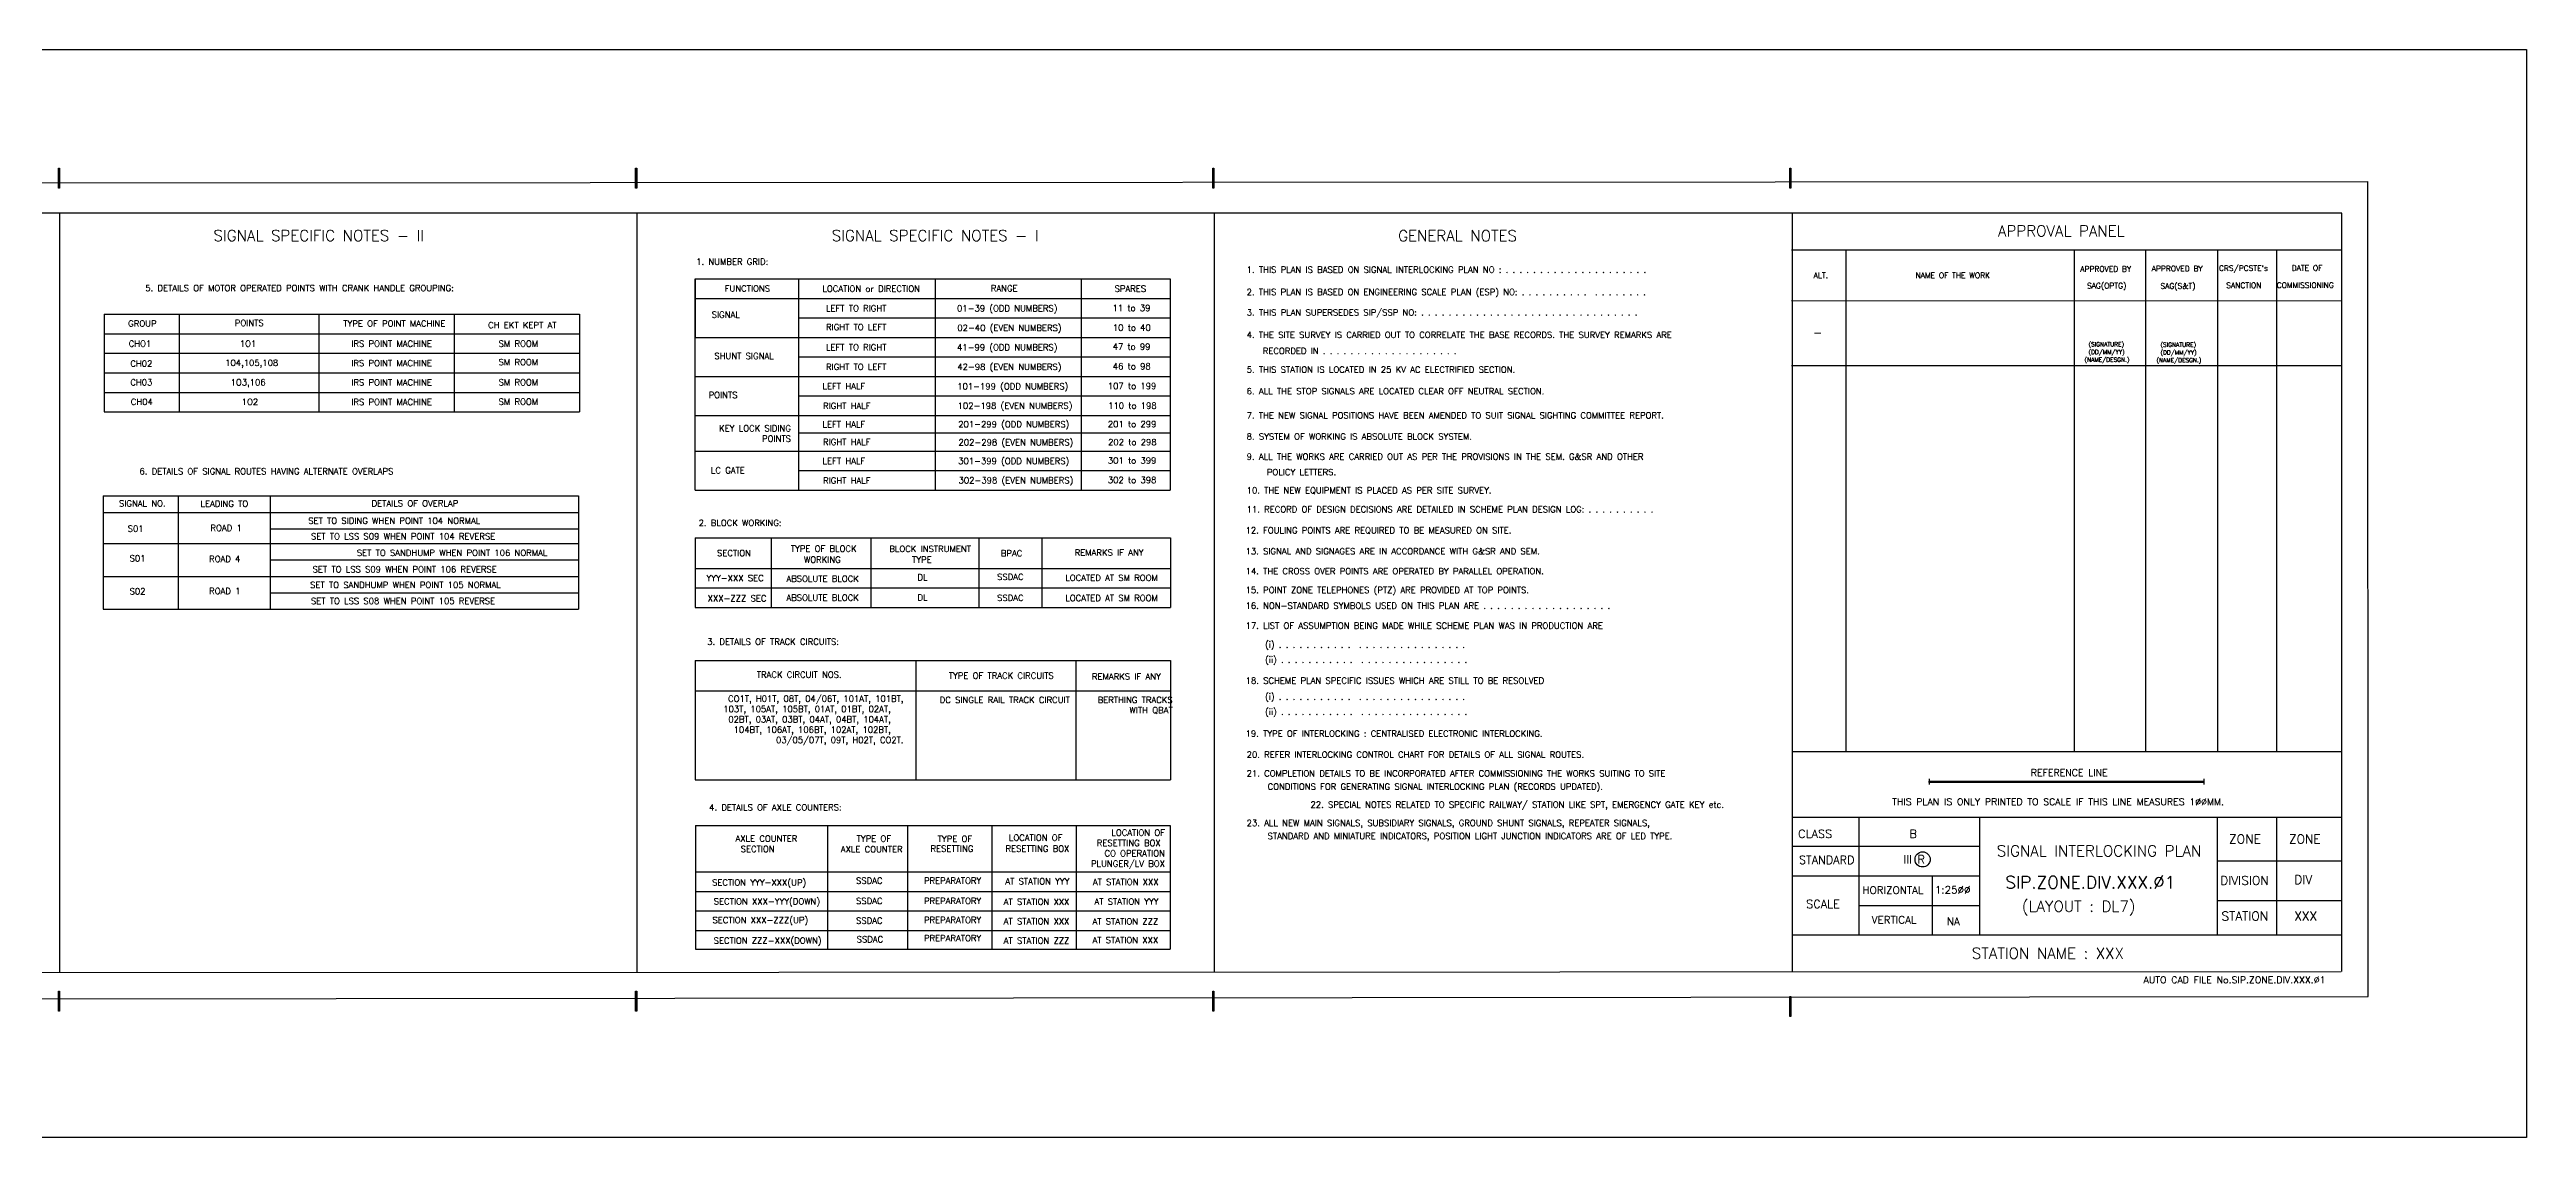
# Model space of a CAD drawing. Extents: x -19437 to 6205, y 191 to 7890.
# Drawn here: x -18295 to -17619, y 7593 to 7890 of the extents above; entities that cross this region are included whole.
import ezdxf
from ezdxf.enums import TextEntityAlignment as Align

# ---------------------------------------------------------------- set-up
doc = ezdxf.new("R2010")
doc.units = 0
doc.header["$LTSCALE"] = 0.5
doc.layers.get('0').update_dxf_attribs({"linetype": 'CONTINUOUS'})
doc.layers.add('CHAINAGE', color=250, linetype='CONTINUOUS')
doc.styles.add('ROMANS', font='ROMANS.shx')

msp = doc.modelspace()

# ---------------------------------------------------------------- hatches: boundary and pattern name
at = {"true_color": 0x000000}
h = msp.add_hatch(color=18, dxfattribs=at)
h.dxf.hatch_style = 1
h.paths.add_polyline_path([(-18291.9218, 7857.4387), (-18292.2089, 7857.4387), (-18292.2089, 7852.0142), (-18291.9218, 7852.0142)])
h = msp.add_hatch(color=18, dxfattribs=at)
h.dxf.hatch_style = 1
h.paths.add_polyline_path([(-18134.4337, 7857.4387), (-18134.7208, 7857.4387), (-18134.7208, 7852.0142), (-18134.4337, 7852.0142)])
h = msp.add_hatch(color=18, dxfattribs=at)
h.dxf.hatch_style = 1
h.paths.add_polyline_path([(-17976.9677, 7857.4387), (-17977.2548, 7857.4387), (-17977.2548, 7852.0142), (-17976.9677, 7852.0142)])
h = msp.add_hatch(color=18, dxfattribs=at)
h.dxf.hatch_style = 1
h.paths.add_polyline_path([(-17819.524, 7857.4387), (-17819.8111, 7857.4387), (-17819.8111, 7852.0142), (-17819.524, 7852.0142)])
h = msp.add_hatch(color=18, dxfattribs=at)
h.dxf.hatch_style = 1
h.paths.add_polyline_path([(-17706.8453, 7690.1958), (-17781.8325, 7690.1958), (-17781.8325, 7689.7851), (-17706.8453, 7689.7851)])
h = msp.add_hatch(color=18, dxfattribs=at)
h.dxf.hatch_style = 1
h.paths.add_polyline_path([(-18291.9218, 7632.8555), (-18292.2089, 7632.8555), (-18292.2089, 7627.431), (-18291.9218, 7627.431)])
h = msp.add_hatch(color=18, dxfattribs=at)
h.dxf.hatch_style = 1
h.paths.add_polyline_path([(-18134.4337, 7632.8555), (-18134.7208, 7632.8555), (-18134.7208, 7627.431), (-18134.4337, 7627.431)])
h = msp.add_hatch(color=18, dxfattribs=at)
h.dxf.hatch_style = 1
h.paths.add_polyline_path([(-17976.9677, 7632.8555), (-17977.2548, 7632.8555), (-17977.2548, 7627.431), (-17976.9677, 7627.431)])
h = msp.add_hatch(color=18, dxfattribs=at)
h.dxf.hatch_style = 1
h.paths.add_polyline_path([(-17819.524, 7631.3555), (-17819.8111, 7631.3555), (-17819.8111, 7625.931), (-17819.524, 7625.931)])

# ---------------------------------------------------------------- linework, layer by layer
at = {"color": 18, "true_color": 0x000000}
for p, q in [((-19394.8511, 7852.8576), (-17662.1127, 7853.7606)), ((-17661.9968, 7631.3555), (-17662.1127, 7853.7606)), ((-17669.1788, 7845.1276), (-19368.7605, 7845.1276)), ((-18291.8973, 7845.1276), (-18291.8973, 7638.0177)), ((-18134.3932, 7845.1276), (-18134.3932, 7638.0174)), ((-17976.8391, 7845.1276), (-17976.8391, 7638.0991)), ((-17819.1655, 7845.1276), (-17819.1655, 7638.181)), ((-17669.1788, 7638.2879), (-17669.1788, 7845.1276)), ((-17669.1788, 7638.2641), (-17669.1788, 7845.1276)), ((-17819.3189, 7835.1826), (-17669.3322, 7835.1826)), ((-17804.5703, 7835.1826), (-17804.5703, 7698.2135)), ((-17760.7743, 7835.1826), (-17718.4478, 7835.1826)), ((-17742.1829, 7835.1826), (-17742.1829, 7698.2151)), ((-17722.7654, 7835.1826), (-17722.7654, 7698.2151)), ((-17703.1531, 7835.1826), (-17703.1531, 7698.2152)), ((-17687.0026, 7835.1826), (-17687.0026, 7698.2152)), ((-18118.4865, 7827.2024), (-17988.8347, 7827.2024)), ((-18118.4865, 7769.5717), (-18118.4865, 7827.2024)), ((-18118.4865, 7827.2024), (-18118.4865, 7811.2414)), ((-18090.3092, 7827.2024), (-18090.3092, 7769.5717)), ((-18053.0298, 7827.2024), (-18053.0298, 7769.5717)), ((-18053.0298, 7827.0185), (-18053.0298, 7811.0576)), ((-18013.1854, 7827.1991), (-18013.1854, 7769.5717)), ((-17988.8347, 7827.2024), (-17988.8347, 7769.5717)), ((-18118.4238, 7821.882), (-17988.8347, 7821.882)), ((-17819.3189, 7821.3378), (-17669.3322, 7821.2024)), ((-18279.7412, 7817.5509), (-18150.0688, 7817.5509)), ((-18279.7412, 7817.5509), (-18279.7412, 7790.9052)), ((-18259.261, 7817.5509), (-18259.261, 7790.9052)), ((-18221.1681, 7817.5509), (-18221.1681, 7790.9052)), ((-18184.2114, 7817.5509), (-18184.2114, 7790.9052)), ((-18150.0688, 7817.5509), (-18150.0688, 7790.9052)), ((-18090.3092, 7816.5617), (-17988.8347, 7816.5617)), ((-18279.7412, 7812.2306), (-18185.9897, 7812.2306)), ((-18279.7412, 7812.2306), (-18150.0688, 7812.2306)), ((-18279.7412, 7806.9103), (-18150.0688, 7806.9103)), ((-18118.4238, 7811.2414), (-17988.8347, 7811.2414)), ((-18090.3092, 7805.9211), (-17988.8347, 7805.9211)), ((-18279.7412, 7801.59), (-18150.0688, 7801.59)), ((-18118.4865, 7800.6008), (-17988.8347, 7800.6008)), ((-17819.3189, 7803.5842), (-17669.3322, 7803.5842)), ((-17760.7743, 7803.5842), (-17718.4478, 7803.5842)), ((-17718.4478, 7803.5842), (-17669.3322, 7803.5842)), ((-18279.7412, 7796.2255), (-18185.9897, 7796.2255)), ((-18279.7412, 7796.2255), (-18150.0688, 7796.2255)), ((-18090.3092, 7795.2805), (-17988.8347, 7795.2805)), ((-18279.7412, 7790.9052), (-18150.0688, 7790.9052)), ((-18118.4865, 7789.9601), (-17988.8347, 7789.9601)), ((-18118.4865, 7780.2123), (-17988.8347, 7780.2123)), ((-17988.8347, 7785.0862), (-18090.3092, 7785.0862)), ((-18090.3092, 7774.892), (-17988.8347, 7774.892)), ((-18280.0133, 7768.0246), (-18280.0133, 7737.1197)), ((-18280.0133, 7768.0246), (-18150.3409, 7768.0246)), ((-18259.5331, 7768.0246), (-18259.5331, 7737.1197)), ((-18234.4687, 7768.0246), (-18234.4687, 7737.1197)), ((-18150.3409, 7768.0246), (-18150.3409, 7737.1197)), ((-18118.4865, 7769.5717), (-17988.8347, 7769.5717)), ((-18280.0133, 7763.4485), (-18150.3409, 7763.4485)), ((-18234.4687, 7759.0064), (-18150.3409, 7759.0064)), ((-18280.0133, 7754.9782), (-18150.3409, 7754.9782)), ((-18118.4771, 7756.5297), (-18118.4771, 7737.5737)), ((-18118.4771, 7756.5297), (-17988.8047, 7756.5297)), ((-18097.7264, 7756.5297), (-18097.7264, 7737.5737)), ((-18070.5063, 7756.5297), (-18070.5063, 7737.5737)), ((-18041.1169, 7756.5297), (-18041.1169, 7737.5737)), ((-18023.9131, 7756.5297), (-18023.9131, 7737.5737)), ((-17988.8047, 7756.5297), (-17988.8047, 7737.5737)), ((-18280.0133, 7745.9831), (-18186.2618, 7745.9831)), ((-18280.0133, 7745.9831), (-18150.3409, 7745.9831)), ((-18234.4687, 7750.5465), (-18150.3409, 7750.5465)), ((-18118.4771, 7748.2144), (-17988.8047, 7748.2144)), ((-18234.4687, 7741.5514), (-18150.3409, 7741.5514)), ((-18118.4771, 7742.894), (-18024.7255, 7742.894)), ((-18118.4771, 7742.894), (-17988.8047, 7742.894)), ((-18280.0133, 7737.1197), (-18150.3409, 7737.1197)), ((-18118.4771, 7737.5737), (-17988.8047, 7737.5737)), ((-18118.4762, 7723.102), (-18118.4762, 7690.5125)), ((-18118.4762, 7723.102), (-17988.8038, 7723.102)), ((-18058.2642, 7723.102), (-18058.2642, 7690.5125)), ((-18014.6238, 7723.102), (-18014.6238, 7690.5125)), ((-17988.8038, 7723.102), (-17988.8038, 7690.5125)), ((-18118.4762, 7714.7866), (-17988.8038, 7714.7866)), ((-17819.1539, 7698.2148), (-17669.1672, 7698.2153)), ((-18118.4762, 7690.5125), (-17988.8038, 7690.5125)), ((-17781.8326, 7690.7634), (-17781.8326, 7689.2524)), ((-17706.8406, 7690.7634), (-17706.8406, 7689.2524)), ((-18118.4064, 7678.0855), (-18118.4064, 7644.2988)), ((-18118.4064, 7678.0855), (-17988.9148, 7678.0855)), ((-18082.3973, 7678.0855), (-18082.3973, 7644.2988)), ((-18060.5051, 7678.0855), (-18060.5051, 7644.2988)), ((-18037.5143, 7678.0855), (-18037.5143, 7644.2988)), ((-18014.4822, 7678.0855), (-18014.4822, 7644.2988)), ((-17988.9148, 7678.0855), (-17988.9148, 7644.2988)), ((-17819.1655, 7680.3056), (-17669.1788, 7680.3056)), ((-17800.8575, 7648.2612), (-17800.8575, 7680.3056)), ((-17768.098, 7680.3056), (-17768.0978, 7648.2612)), ((-17703.1646, 7680.3056), (-17703.1642, 7648.2612)), ((-17703.1646, 7680.3056), (-17703.1642, 7648.2612)), ((-17703.1646, 7680.3056), (-17703.1646, 7648.2612)), ((-17687.0141, 7680.3056), (-17687.0141, 7648.2612)), ((-17819.1655, 7672.4587), (-17768.098, 7672.4573)), ((-18118.4064, 7665.3771), (-17988.9148, 7665.3771)), ((-17819.1655, 7664.3633), (-17768.098, 7664.3619)), ((-17780.999, 7664.3623), (-17780.999, 7648.2612)), ((-17703.1646, 7668.4574), (-17669.1788, 7668.4574)), ((-18118.4064, 7660.0568), (-18027.5304, 7660.0568)), ((-18118.4064, 7660.0568), (-17988.9148, 7660.0568)), ((-17703.1646, 7657.6386), (-17669.1788, 7657.6386)), ((-18118.4064, 7654.7364), (-17988.9148, 7654.7364)), ((-17800.8575, 7656.2082), (-17768.0979, 7656.2082)), ((-18118.4064, 7649.4161), (-17988.9148, 7649.4161)), ((-18118.4064, 7644.2988), (-17988.9148, 7644.2988)), ((-17819.1655, 7648.2612), (-17669.1788, 7648.2612)), ((-19368.7481, 7637.3775), (-17669.3322, 7638.2587)), ((-19394.8511, 7629.8787), (-17661.9968, 7631.3555))]:
    msp.add_line(p, q, dxfattribs=at)
for points in [[(-18292.2089, 7857.4387), (-18291.9218, 7857.4387), (-18291.9218, 7852.0142), (-18292.2089, 7852.0142)], [(-18134.7208, 7857.4387), (-18134.4337, 7857.4387), (-18134.4337, 7852.0142), (-18134.7208, 7852.0142)], [(-17977.2548, 7857.4387), (-17976.9677, 7857.4387), (-17976.9677, 7852.0142), (-17977.2548, 7852.0142)], [(-17819.8111, 7857.4387), (-17819.524, 7857.4387), (-17819.524, 7852.0142), (-17819.8111, 7852.0142)], [(-17781.8325, 7690.1958), (-17706.8453, 7690.1958), (-17706.8453, 7689.7851), (-17781.8325, 7689.7851)], [(-18292.2089, 7632.8555), (-18291.9218, 7632.8555), (-18291.9218, 7627.431), (-18292.2089, 7627.431)], [(-18134.7208, 7632.8555), (-18134.4337, 7632.8555), (-18134.4337, 7627.431), (-18134.7208, 7627.431)], [(-17977.2548, 7632.8555), (-17976.9677, 7632.8555), (-17976.9677, 7627.431), (-17977.2548, 7627.431)], [(-17819.8111, 7631.3555), (-17819.524, 7631.3555), (-17819.524, 7625.931), (-17819.8111, 7625.931)]]:
    msp.add_lwpolyline(points, close=True, dxfattribs=at)
msp.add_circle((-17783.5776, 7668.8066), 2.0664, dxfattribs=at)
at = {"layer": 'CHAINAGE'}
msp.add_lwpolyline([(-17618.8194, 7592.9348), (-19437.0072, 7592.9348), (-19437.0072, 7889.8014), (-17618.8194, 7889.8014)], close=True, dxfattribs=at)

# ---------------------------------------------------------------- texts
at = {"color": 18, "true_color": 0x000000, "style": 'ROMANS'}
for s, height, p in [('SIGNAL SPECIFIC NOTES - II', 3, (-18249.894, 7839.0316)), ('SIGNAL SPECIFIC NOTES - I', 3, (-18081.2131, 7839.0317)), ('GENERAL NOTES', 3, (-17926.656, 7838.9802)), ('APPROVAL PANEL', 3, (-17763.0159, 7840.3087)), ('1. THIS PLAN IS BASED ON SIGNAL INTERLOCKING PLAN NO : . . . . . . . . . . . . . . . . . . . . .', 1.6875, (-17967.9993, 7829.7281)), ('ALT.', 1.5, (-17813.3052, 7828.1667)), ('NAME OF THE WORK', 1.5, (-17785.4963, 7828.1667)), ('APPROVED BY', 1.5, (-17740.561, 7829.9312)), ('SAG(OPTG)', 1.5, (-17738.7242, 7825.35)), ('APPROVED BY', 1.5, (-17721.0552, 7830.0324)), ('SAG(S&T)', 1.5, (-17718.6952, 7825.2774)), ('CRS/PCSTE`s', 1.5, (-17702.7168, 7830.1436)), ('SANCTION ', 1.5, (-17700.736, 7825.4605)), ('COMMISSIONING', 1.5, (-17686.949, 7825.4931)), ('DATE OF ', 1.5, (-17682.864, 7830.1836)), ('2. THIS PLAN IS BASED ON ENGINEERING SCALE PLAN (ESP) NO: . . . . . . . . . .  . . . . . . . .', 1.6875, (-17968.0046, 7823.6307)), ('3. THIS PLAN SUPERSEDES SIP/SSP NO: . . . . . . . . . . . . . . . . . . . . . . . . . . . . . . . . ', 1.6875, (-17967.9993, 7818.05)), ('4. THE SITE SURVEY IS CARRIED OUT TO CORRELATE THE BASE RECORDS. THE SURVEY REMARKS ARE  ', 1.6875, (-17968.0046, 7811.9526)), ('RECORDED IN . . . . . . . . . . . . . . . . . . . . ', 1.6875, (-17963.6147, 7807.568)), ('-', 2.25, (-17813.4973, 7812.5944)), ('(NAME/DESGN.)', 1.161702, (-17739.3926, 7805.1745)), ('(SIGNATURE)', 1.161702, (-17738.3057, 7809.3768)), ('(DD/MM/YY)', 1.1617, (-17738.3057, 7807.2757)), ('(NAME/DESGN.)', 1.161702, (-17719.7821, 7805.0371)), ('(SIGNATURE)', 1.161702, (-17718.6688, 7809.2394)), ('(DD/MM/YY)', 1.1617, (-17718.6688, 7807.1382)), ('5. THIS STATION IS LOCATED IN 25 KV AC ELECTRIFIED SECTION.', 1.6875, (-17967.9993, 7802.476)), ('6. ALL THE STOP SIGNALS ARE LOCATED CLEAR OFF NEUTRAL SECTION.', 1.6875, (-17968.0046, 7796.572)), ('7. THE NEW SIGNAL POSITIONS HAVE BEEN AMENDED TO SUIT SIGNAL SIGHTING COMMITTEE REPORT.', 1.6875, (-17968.0046, 7789.9583)), ('8. SYSTEM OF WORKING IS ABSOLUTE BLOCK SYSTEM.', 1.6875, (-17968.0046, 7784.2092)), ('9. ALL THE WORKS ARE CARRIED OUT AS PER THE PROVISIONS IN THE SEM. G&SR AND OTHER ', 1.6875, (-17968.0046, 7778.7267)), ('POLICY LETTERS.', 1.6875, (-17962.4844, 7774.4812)), ('10. THE NEW EQUIPMENT IS PLACED AS PER SITE SURVEY.', 1.6875, (-17968.0046, 7769.4987)), ('11. RECORD OF DESIGN DECISIONS ARE DETAILED IN SCHEME PLAN DESIGN LOG: . . . . . . . . . . ', 1.6875, (-17968.0046, 7764.3435)), ('12. FOULING POINTS ARE REQUIRED TO BE MEASURED ON SITE.', 1.6875, (-17968.305, 7758.6121)), ('13. SIGNAL AND SIGNAGES ARE IN ACCORDANCE WITH G&SR AND SEM. ', 1.6875, (-17968.305, 7752.9063)), ('14. THE CROSS OVER POINTS ARE OPERATED BY PARALLEL OPERATION.', 1.6875, (-17968.2923, 7747.4654)), ('15. POINT ZONE TELEPHONES (PTZ) ARE PROVIDED AT TOP POINTS.', 1.6875, (-17968.2923, 7742.3102)), ('16. NON-STANDARD SYMBOLS USED ON THIS PLAN ARE . . . . . . . . . . . . . . . . . . .  ', 1.6875, (-17968.2923, 7738.0268)), ('17. LIST OF ASSUMPTION BEING MADE WHILE SCHEME PLAN WAS IN PRODUCTION ARE ', 1.6875, (-17968.2923, 7732.586)), ('    (i) . . . . . . . . . . .  . . . . . . . . . . . . . . . . ', 1.6875, (-17968.0046, 7727.4307)), ('18. SCHEME PLAN SPECIFIC ISSUES WHICH ARE STILL TO BE RESOLVED ', 1.6875, (-17968.2689, 7717.6047)), ('    (ii) . . . . . . . . . . .  . . . . . . . . . . . . . . . . ', 1.6875, (-17968.0046, 7723.3039)), ('    (i) . . . . . . . . . . .  . . . . . . . . . . . . . . . . ', 1.6875, (-17968.0046, 7713.2186)), ('    (ii) . . . . . . . . . . .  . . . . . . . . . . . . . . . . ', 1.6875, (-17968.0046, 7709.0917)), ('19. TYPE OF INTERLOCKING : CENTRALISED ELECTRONIC INTERLOCKING. ', 1.6875, (-17968.3004, 7703.1535)), ('20. REFER INTERLOCKING CONTROL CHART FOR DETAILS OF ALL SIGNAL ROUTES.', 1.6875, (-17968.0046, 7697.4221)), ('21. COMPLETION DETAILS TO BE INCORPORATED AFTER COMMISSIONING THE WORKS SUITING TO SITE', 1.6875, (-17968.0046, 7692.2669)), ('REFERENCE LINE', 1.875, (-17754.0534, 7692.4985)), ('CONDITIONS FOR GENERATING SIGNAL INTERLOCKING PLAN (RECORDS UPDATED).', 1.6875, (-17962.2779, 7688.6885)), ('THIS PLAN IS ONLY PRINTED TO SCALE IF THIS LINE MEASURES 1ØØMM. ', 1.875, (-17791.8882, 7684.5298)), ('23. ALL NEW MAIN SIGNALS, SUBSIDIARY SIGNALS, GROUND SHUNT SIGNALS, REPEATER SIGNALS,', 1.6875, (-17968.0046, 7678.7541)), ('STANDARD AND MINIATURE INDICATORS, POSITION LIGHT JUNCTION INDICATORS ARE OF LED TYPE.', 1.6875, (-17962.2892, 7675.1756))]:
    msp.add_text(s, height=height, dxfattribs=at).set_placement(p, align=Align.MIDDLE_LEFT)
for s, p in [('1. NUMBER GRID:', (-18098.5372, 7831.0533)), ('5. DETAILS OF MOTOR OPERATED POINTS WITH CRANK HANDLE GROUPING:', (-18184.3324, 7823.8535)), ('FUNCTIONS', (-18098.0492, 7823.7449)), ('LOCATION or DIRECTION', (-18057.1425, 7823.6807)), ('LEFT TO RIGHT', (-18066.2936, 7818.3607)), ('01-39 (ODD NUMBERS)', (-18019.6252, 7818.3378)), ('RANGE', (-18030.5001, 7823.7993)), ('11 to 39', (-17994.2633, 7818.426)), ('SPARES', (-17995.43, 7823.713)), ('GROUP', (-18265.4374, 7814.1914)), ('POINTS', (-18236.2017, 7814.3528)), ('TYPE OF POINT MACHINE', (-18186.6287, 7814.1914)), ('CH EKT KEPT AT', (-18156.2958, 7813.7534)), ('SIGNAL ', (-18105.1412, 7816.5963)), ('RIGHT TO LEFT', (-18066.29, 7813.2091)), ('02-40 (EVEN NUMBERS)', (-18018.5167, 7813.0058)), ('10 to 40', (-17994.1721, 7813.0772)), ('CHO1', (-18266.8972, 7808.6896)), ('1O1', (-18238.2286, 7808.6896)), ('IRS POINT MACHINE', (-18190.3128, 7808.6896)), ('SM ROOM', (-18161.3343, 7808.6896)), ('SHUNT SIGNAL', (-18097.0467, 7805.3208)), ('LEFT TO RIGHT', (-18066.2877, 7807.7099)), ('41-99 (ODD NUMBERS)', (-18019.6194, 7807.6962)), ('47 to 99', (-17994.2501, 7807.8962)), ('CH02', (-18266.5838, 7803.2697)), ('CH03', (-18266.5838, 7798.1314)), ('104,105,108', (-18232.2452, 7803.4682)), ('1O3,106', (-18235.6807, 7798.1399)), ('IRS POINT MACHINE', (-18190.3128, 7803.3844)), ('IRS POINT MACHINE', (-18190.3128, 7798.115)), ('SM ROOM', (-18161.3343, 7803.6463)), ('SM ROOM', (-18161.3343, 7798.1702)), ('RIGHT TO LEFT', (-18066.289, 7802.376)), ('42-98 (EVEN NUMBERS)', (-18018.5325, 7802.3743)), ('101-199 (ODD NUMBERS)', (-18016.6692, 7797.0687)), ('46 to 98', (-17994.1871, 7802.5059)), ('CH04', (-18266.4504, 7792.8324)), ('1O2', (-18237.7124, 7792.8074)), ('IRS POINT MACHINE', (-18190.3128, 7792.7779)), ('SM ROOM', (-18161.3343, 7792.8464)), ('POINTS', (-18106.9295, 7794.7045)), ('LEFT HALF', (-18072.079, 7797.0875)), ('RIGHT HALF', (-18070.6312, 7791.7295)), ('102-198 (EVEN NUMBERS)', (-18015.5542, 7791.7511)), ('107 to 199', (-17992.6577, 7797.1514)), ('110 to 198', (-17992.5657, 7791.7699)), ('LEFT HALF', (-18072.0782, 7786.6851)), ('201-299 (ODD NUMBERS)', (-18016.4019, 7786.716)), ('201 to 299', (-17992.6512, 7786.7456)), ('RIGHT HALF', (-18070.6375, 7781.8878)), ('301-399 (ODD NUMBERS)', (-18016.4117, 7776.6667)), ('202-298 (EVEN NUMBERS)', (-18015.311, 7781.7847)), ('202 to 298', (-17992.5788, 7781.8246)), ('6. DETAILS OF SIGNAL ROUTES HAVING ALTERNATE OVERLAPS', (-18200.8234, 7773.8707)), ('LC GATE', (-18104.9216, 7774.1469)), ('LEFT HALF', (-18072.0743, 7776.6713)), ('RIGHT HALF', (-18070.6304, 7771.3498)), ('302-398 (EVEN NUMBERS)', (-18015.2975, 7771.4116)), ('302 to 398', (-17992.6439, 7771.4724)), ('301 to 399', (-17992.6423, 7776.8166)), ('SIGNAL NO.', (-18262.9596, 7765.0939)), ('LEADING TO', (-18240.4421, 7765.0114)), ('DETAILS OF OVERLAP', (-18183.1251, 7765.0991)), ('S01', (-18268.9671, 7758.1971)), ('ROAD 1', (-18242.1976, 7758.4153)), ('SET TO SIDING WHEN POINT 104 NORMAL', (-18177.1206, 7760.365)), ('2. BLOCK WORKING:', (-18094.903, 7759.7902)), ('S01', (-18268.4577, 7750.1211)), ('ROAD 4', (-18242.5625, 7749.9529)), ('SET TO LSS S09 WHEN POINT 104 REVERSE', (-18173.0335, 7756.1197)), ('SECTION', (-18103.2629, 7751.545)), ('TYPE OF BLOCK', (-18074.4466, 7752.7545)), ('BLOCK INSTRUMENT ', (-18042.0704, 7752.7042)), ('BPAC ', (-18028.0642, 7751.5118)), ('REMARKS IF ANY', (-17996.1395, 7751.7095)), ('SET TO LSS S09 WHEN POINT 106 REVERSE ', (-18171.4463, 7747.1088)), ('YYY-XXX SEC', (-18099.7696, 7744.7269)), ('ABSOLUTE BLOCK', (-18073.8276, 7744.5456)), ('WORKING', (-18078.7563, 7749.7784)), ('TYPE', (-18053.9502, 7749.7481)), ('DL', (-18055.0679, 7744.9357)), ('SSDAC', (-18028.8753, 7745.0657)), ('LOCATED AT SM ROOM', (-17992.2436, 7744.8047)), ('S02', (-18268.4577, 7741.1329)), ('ROAD 1', (-18242.5625, 7741.192)), ('SET TO SANDHUMP WHEN POINT 105 NORMAL', (-18171.5307, 7742.869)), ('SET TO LSS S08 WHEN POINT 105 REVERSE', (-18173.0581, 7738.4726)), ('XXX-ZZZ SEC', (-18099.0196, 7739.1875)), ('ABSOLUTE BLOCK', (-18073.8276, 7739.3637)), ('DL', (-18055.0679, 7739.4357)), ('SSDAC', (-18028.8753, 7739.3443)), ('LOCATED AT SM ROOM', (-17992.2436, 7739.2818)), ('3. DETAILS OF TRACK CIRCUITS:', (-18079.2473, 7727.3571)), ('TRACK CIRCUIT NOS.', (-18078.5201, 7718.3764)), ('TYPE OF TRACK CIRCUITS', (-18020.6347, 7718.1123)), ('REMARKS IF ANY', (-17991.4207, 7717.8758)), ('DC SINGLE RAIL TRACK CIRCUIT', (-18016.237, 7711.4961)), ('22. SPECIAL NOTES RELATED TO SPECIFIC RAILWAY/ STATION LIKE SPT, EMERGENCY GATE KEY etc.', (-17837.7662, 7682.9271)), ('4. DETAILS OF AXLE COUNTERS:', (-18078.5133, 7682.1461)), ('AXLE COUNTER ', (-18089.468, 7673.6534)), ('SECTION', (-18096.8063, 7670.8004)), ('AXLE COUNTER', (-18061.8982, 7670.7465)), ('TYPE OF ', (-18063.8743, 7673.6436)), ('RESETTING', (-18042.5552, 7670.8965)), ('TYPE OF ', (-18041.7467, 7673.5747)), ('RESETTING BOX', (-18016.3743, 7670.8782)), ('LOCATION OF', (-18018.2879, 7673.8776)), ('SSDAC', (-18067.3615, 7662.1668)), ('PREPARATORY', (-18040.4263, 7662.146)), ('SECTION YYY-XXX(UP)', (-18088.1797, 7661.6567)), ('SECTION XXX-YYY(DOWN)', (-18084.3942, 7656.4924)), ('SSDAC', (-18067.3615, 7656.6516)), ('PREPARATORY', (-18040.4263, 7656.6485)), ('AT STATION XXX', (-18016.3571, 7656.4063)), ('AT STATION YYY', (-18016.3571, 7661.9838)), ('AT STATION XXX', (-17992.0368, 7661.7909)), ('AT STATION YYY', (-17992.0368, 7656.4617)), ('SECTION XXX-ZZZ(UP)', (-18087.6376, 7651.4033)), ('SSDAC', (-18067.3615, 7651.2709)), ('PREPARATORY', (-18040.4263, 7651.4154)), ('AT STATION XXX', (-18016.3571, 7651.0912)), ('AT STATION ZZZ', (-17992.1315, 7651.0355)), ('SECTION ZZZ-XXX(DOWN)', (-18083.9976, 7645.8179)), ('SSDAC', (-18067.1926, 7646.1728)), ('PREPARATORY', (-18040.4263, 7646.4828)), ('AT STATION ZZZ', (-18016.3571, 7645.7796)), ('AT STATION XXX', (-17992.1315, 7645.9471))]:
    msp.add_text(s, height=1.6875, dxfattribs=at).set_placement(p, align=Align.RIGHT)
for s, height, p in [('CLASS', 2.25, (-17812.8948, 7675.785)), ('B', 2.25, (-17786.1424, 7675.785)), ('SIGNAL INTERLOCKING PLAN', 3, (-17735.4205, 7671.133)), ('STANDARD', 2.25, (-17809.7497, 7668.6775)), ('III R', 2.25, (-17785.8645, 7668.8066)), ('STATION NAME : XXX', 3, (-17749.3815, 7643.1952)), ('AUTO CAD FILE No.SIP.ZONE.DIV.XXX.Ø1', 1.875, (-17698.4709, 7635.9416))]:
    msp.add_text(s, height=height, dxfattribs=at).set_placement(p, align=Align.MIDDLE_CENTER)
for s, height, p in [('ZONE', 2.4375, (-17699.9627, 7673.1268)), ('ZONE', 2.4375, (-17683.6421, 7673.1268)), ('DIVISION', 2.4375, (-17702.3983, 7661.8439)), ('DIV', 2.4375, (-17682.1931, 7662.0902)), ('SCALE     ', 2.25, (-17815.3345, 7655.5188)), ('HORIZONTAL', 2.0625, (-17799.9878, 7659.3925)), ('1:25ØØ', 2.0625, (-17780.2383, 7659.4692)), ('VERTICAL', 2.0625, (-17797.4608, 7651.2759)), ('NA', 2.0625, (-17776.9448, 7650.8553)), ('STATION', 2.4375, (-17702.0244, 7652.1162)), ('XXX', 2.4375, (-17682.1931, 7652.1162))]:
    msp.add_text(s, height=height, dxfattribs=at).set_placement(p)
at = {"color": 18, "true_color": 0x000000, "char_height": 1.6875, "attachment_point": 3, "style": 'ROMANS'}
for s, insert, width in [('KEY LOCK SIDING POINTS ', (-18092.3477, 7787.2733), 22.710282), ('SET TO SANDHUMP WHEN POINT 106 NORMAL ', (-18158.7925, 7753.315), 72.714519), ('CO1T, H01T, 08T, 04/06T, 101AT, 101BT, 103T, 105AT, 105BT, 01AT, 01BT, 02AT,    {\\H2x; }02BT, 03AT, 03BT, 04AT, 04BT, 104AT,   {\\H1.5x; }104BT, 106AT, 106BT, 102AT, 102BT,   {\\H1.66667x; }03/05/07T, 09T, H02T, CO2T.  {\\H1.80159x; }', (-18061.6256, 7713.4919), 54.642857), ('BERTHING TRACKS\\PWITH QBAT', (-17988.1928, 7713.1805), 24.862788), ('LOCATION OF RESETTING BOX  CO OPERATION PLUNGER/LV BOX', (-17990.3062, 7676.9391), 22.774778)]:
    msp.add_mtext(s, dxfattribs=dict(at, insert=insert, width=width))
at = {"color": 18, "true_color": 0x000000, "attachment_point": 1, "style": 'ROMANS'}
for s, width, heights, insert, char_height in [('SIP.ZONE.DIV.XXX.{\\H1.08333x;Ø}1', 79.547928, [25.6095], (-17761.0034, 7664.5131), 3.375), ('{\\C256;(LAYOUT : DL7)}', 42.188199, [7.0742], (-17756.4902, 7657.4997), 3)]:
    msp.add_mtext_dynamic_manual_height_columns(s, width=width, gutter_width=11.25, heights=heights, dxfattribs=dict(at, insert=insert, char_height=char_height))

doc.saveas('drawing.dxf')
